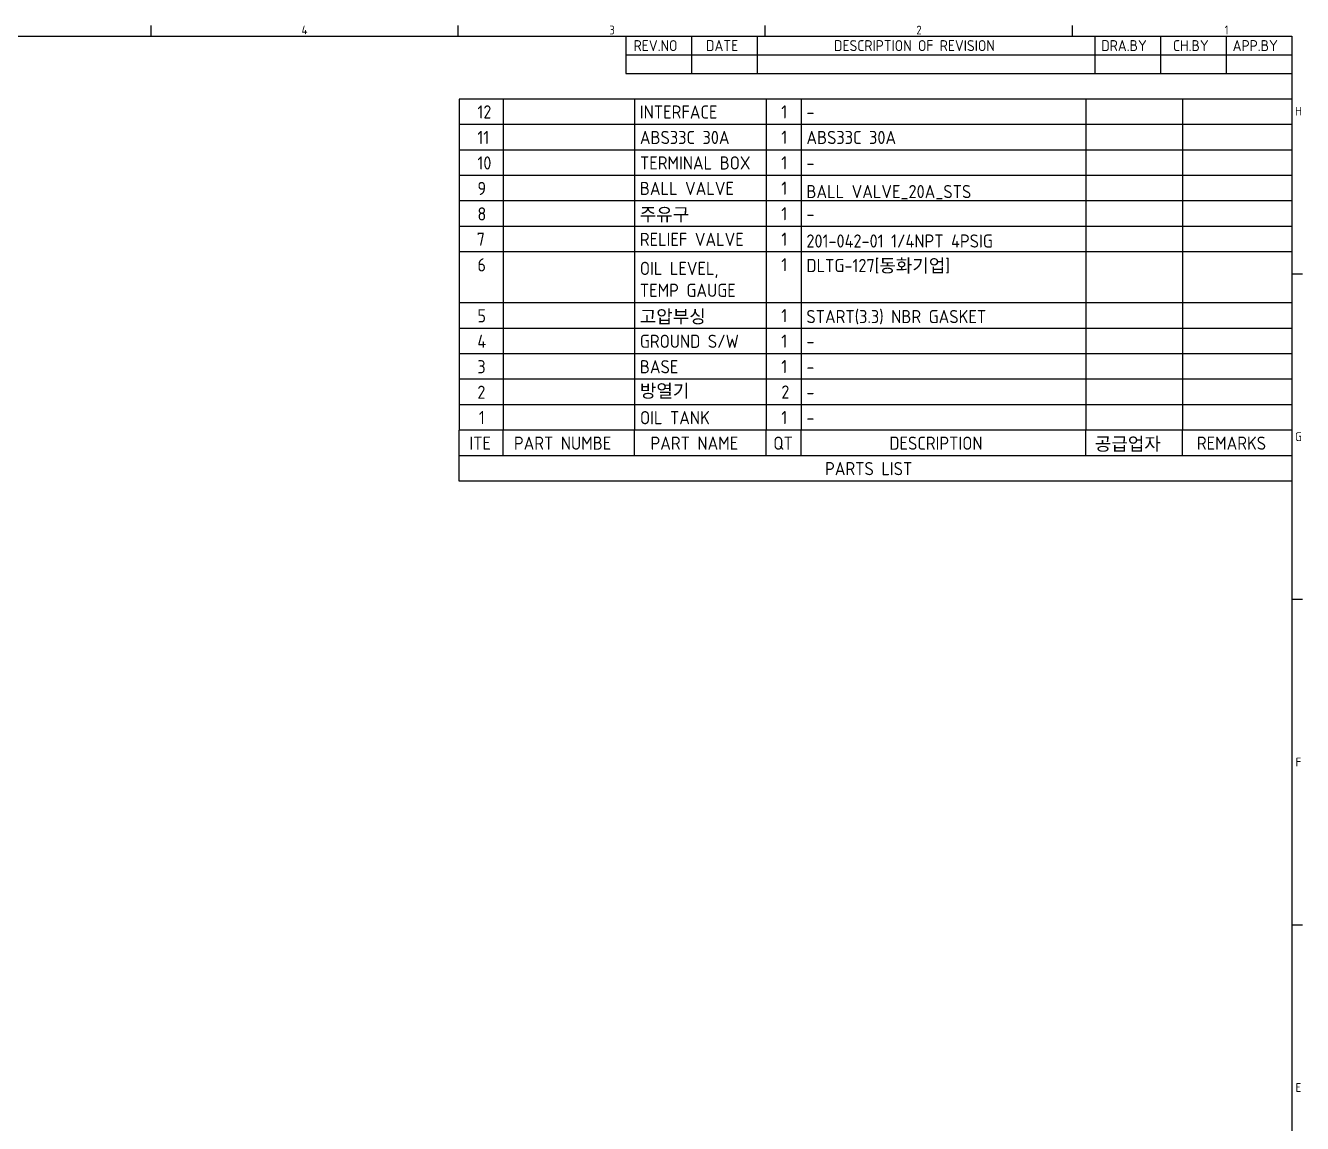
# Model space of a CAD drawing. Header units: millimetres. Extents: x 9486 to 14955, y -5687 to 1872.
# Drawn here: x 12146 to 13603, y -4057 to -2805 of the extents above; entities that cross this region are included whole.
import ezdxf

# ---------------------------------------------------------------- set-up
doc = ezdxf.new("R2010")
doc.units = ezdxf.units.MM
doc.layers.add('경계(ISO)', color=7, linetype='Continuous', lineweight=25)
doc.layers.add('기호(ISO)', color=5, linetype='Continuous', lineweight=25)
doc.styles.add('ISO ProportionalPSTEK', font='isocp.shx')
doc.styles.add('문자 텍스트_M2B', font='isocp.shx')
doc.styles.add('문자 텍스트_PSTEK_POSCO', font='isocp.shx')

# ---------------------------------------------------------------- blocks, each defined once
blk = doc.blocks.new('경계 Default Border')
at = {"layer": '경계(ISO)'}
for p, q in [((560.67, 574), (560.67, 576.4)), ((630.75, 574), (630.75, 576.4)), ((700.83, 574), (700.83, 576.4)), ((770.92, 574), (770.92, 576.4)), ((821, 519.75), (823.4, 519.75)), ((821, 445.5), (823.4, 445.5)), ((821, 371.25), (823.4, 371.25))]:
    blk.add_line(p, q, dxfattribs=at)
at = {"layer": '경계(ISO)', "flags": 128}
blk.add_lwpolyline([(20, 20), (20, 574), (821, 574), (821, 20), (20, 20)], dxfattribs=at)
at = {"layer": '경계(ISO)', "color": 2, "char_height": 2, "attachment_point": 7, "style": '문자 텍스트_PSTEK_POSCO'}
for s, insert in [('4', (595.02, 574.4)), ('3', (665.24, 574.38)), ('2', (735.29, 574.38)), ('1', (805.62, 574.4)), ('H', (821.72, 555.87)), ('G', (821.72, 481.61)), ('F', (821.83, 407.37)), ('E', (821.83, 333.11))]:
    blk.add_mtext(s, dxfattribs=dict(at, insert=insert))
blk = doc.blocks.new('리비전 내역')
at = {"layer": '기호(ISO)'}
for p, q in [((669, 574), (821, 574)), ((669, 574), (669, 569.72)), ((684, 574), (684, 569.72)), ((699, 574), (699, 569.72)), ((776, 574), (776, 569.72)), ((791, 574), (791, 569.72)), ((806, 574), (806, 569.72)), ((821, 574), (821, 569.72)), ((669, 569.72), (821, 569.72)), ((669, 569.72), (669, 565.44)), ((684, 569.72), (684, 565.44)), ((699, 569.72), (699, 565.44)), ((776, 569.72), (776, 565.44)), ((791, 569.72), (791, 565.44)), ((806, 569.72), (806, 565.44)), ((821, 569.72), (821, 565.44)), ((669, 565.44), (821, 565.44))]:
    blk.add_line(p, q, dxfattribs=at)
at = {"layer": '기호(ISO)', "color": 2, "char_height": 2.5, "attachment_point": 7, "style": 'ISO ProportionalPSTEK'}
for s, insert in [('REV.NO', (670.79, 570.58)), ('DATE', (687.31, 570.58)), ('DESCRIPTION OF REVISION', (716.51, 570.58)), ('DRA.BY', (777.48, 570.58)), ('CH.BY', (793.86, 570.58)), ('APP.BY', (807.48, 570.58))]:
    blk.add_mtext(s, dxfattribs=dict(at, insert=insert))

msp = doc.modelspace()

# ---------------------------------------------------------------- linework, layer by layer
at = {"layer": '기호(ISO)'}
for p, q in [((13591.075, -2888.408), (12641.075, -2888.408)), ((12641.075, -2888.408), (12641.075, -3266.182)), ((12691.075, -2888.408), (12691.075, -3266.182)), ((12841.075, -2888.408), (12841.075, -3266.182)), ((12991.075, -2888.408), (12991.075, -3266.182)), ((13031.075, -2888.408), (13031.075, -3266.182)), ((13356.075, -2888.408), (13356.075, -3266.182)), ((13466.075, -2888.408), (13466.075, -3266.182)), ((13591.075, -2888.408), (13591.075, -3324.302)), ((13591.075, -2917.467), (12641.075, -2917.467)), ((13591.075, -2946.527), (12641.075, -2946.527)), ((13591.075, -2975.586), (12641.075, -2975.586)), ((13591.075, -3004.646), (12641.075, -3004.646)), ((13591.075, -3033.706), (12641.075, -3033.706)), ((13591.075, -3062.765), (12641.075, -3062.765)), ((13591.075, -3120.884), (12641.075, -3120.884)), ((13591.075, -3149.944), (12641.075, -3149.944)), ((13591.075, -3179.004), (12641.075, -3179.004)), ((13591.075, -3208.063), (12641.075, -3208.063)), ((13591.075, -3237.123), (12641.075, -3237.123)), ((13591.075, -3266.182), (12641.075, -3266.182)), ((12641.075, -3295.242), (12641.075, -3266.182)), ((12691.075, -3295.242), (12691.075, -3266.182)), ((12841.075, -3295.242), (12841.075, -3266.182)), ((12991.075, -3295.242), (12991.075, -3266.182)), ((13031.075, -3295.242), (13031.075, -3266.182)), ((13356.075, -3295.242), (13356.075, -3266.182)), ((13466.075, -3295.242), (13466.075, -3266.182)), ((12641.075, -3324.302), (12641.075, -3295.242)), ((13591.075, -3295.242), (12641.075, -3295.242)), ((13591.075, -3324.302), (12641.075, -3324.302))]:
    msp.add_line(p, q, dxfattribs=at)

# ---------------------------------------------------------------- block references
at = {"xscale": 5, "yscale": 5, "zscale": 5}
msp.add_blockref('경계 Default Border', (9486.075, -5686.548), dxfattribs=at)
at = {"layer": '기호(ISO)', "xscale": 5, "yscale": 5, "zscale": 5}
msp.add_blockref('리비전 내역', (9486.075, -5686.548), dxfattribs=at)

# ---------------------------------------------------------------- texts
at = {"layer": '기호(ISO)', "color": 2, "char_height": 15, "attachment_point": 7}
for s, insert, style in [('12', (12661.797, -2910.563), '문자 텍스트_PSTEK_POSCO'), ('INTERFACE', (12847.135, -2910.67), '문자 텍스트_PSTEK_POSCO'), ('1', (13008.505, -2910.437), '문자 텍스트_PSTEK_POSCO'), ('-', (13037.135, -2910.67), '문자 텍스트_PSTEK_POSCO'), ('11', (12661.797, -2939.622), '문자 텍스트_PSTEK_POSCO'), ('ABS33C 30A', (12847.147, -2939.73), '문자 텍스트_PSTEK_POSCO'), ('1', (13008.505, -2939.497), '문자 텍스트_PSTEK_POSCO'), ('ABS33C 30A', (13037.147, -2939.73), '문자 텍스트_PSTEK_POSCO'), ('10', (12661.797, -2968.789), '문자 텍스트_PSTEK_POSCO'), ('TERMINAL BOX ', (12847.255, -2968.789), '문자 텍스트_PSTEK_POSCO'), ('1', (13008.505, -2968.557), '문자 텍스트_PSTEK_POSCO'), ('-', (13037.135, -2968.789), '문자 텍스트_PSTEK_POSCO'), ('9', (12661.797, -2997.849), '문자 텍스트_PSTEK_POSCO'), ('BALL VALVE ', (12847.135, -2997.849), '문자 텍스트_PSTEK_POSCO'), ('1', (13008.505, -2997.616), '문자 텍스트_PSTEK_POSCO'), ('BALL VALVE_20A_STS', (13037.135, -3002.855), '문자 텍스트_PSTEK_POSCO'), ('8', (12661.797, -3026.908), '문자 텍스트_PSTEK_POSCO'), ('주유구', (12847.003, -3029.063), '문자 텍스트_PSTEK_POSCO'), ('1', (13008.505, -3026.676), '문자 텍스트_PSTEK_POSCO'), ('-', (13037.135, -3026.908), '문자 텍스트_PSTEK_POSCO'), ('7', (12660.942, -3055.762), '문자 텍스트_PSTEK_POSCO'), ('RELIEF VALVE', (12847.135, -3055.968), '문자 텍스트_PSTEK_POSCO'), ('1', (13008.505, -3055.735), '문자 텍스트_PSTEK_POSCO'), ('201-042-01 1/4NPT 4PSIG', (13037.135, -3057.816), '문자 텍스트_PSTEK_POSCO'), ('6', (12661.797, -3085.027), '문자 텍스트_PSTEK_POSCO'), ('1', (13008.505, -3084.795), '문자 텍스트_PSTEK_POSCO'), ('DLTG-127[{\\fGulim|b0|i0|c129|p50;동화기업}]', (13037.135, -3087.379), '문자 텍스트_PSTEK_POSCO'), ('OIL LEVEL,\\PTEMP GAUGE', (12847.135, -3114.087), '문자 텍스트_M2B'), ('5', (12661.797, -3143.147), '문자 텍스트_PSTEK_POSCO'), ('고압부싱', (12846.991, -3145.498), '문자 텍스트_M2B'), ('1', (13008.505, -3142.914), '문자 텍스트_PSTEK_POSCO'), ('START(3.3) NBR GASKET', (13037.135, -3145.498), '문자 텍스트_PSTEK_POSCO'), ('4', (12661.713, -3172.206), '문자 텍스트_PSTEK_POSCO'), ('GROUND S/W', (12847.135, -3172.206), '문자 텍스트_PSTEK_POSCO'), ('1', (13008.505, -3171.974), '문자 텍스트_PSTEK_POSCO'), ('-', (13037.135, -3172.206), '문자 텍스트_PSTEK_POSCO'), ('3', (12661.713, -3201.266), '문자 텍스트_PSTEK_POSCO'), ('BASE', (12847.135, -3201.266), '문자 텍스트_M2B'), ('1', (13008.505, -3201.033), '문자 텍스트_PSTEK_POSCO'), ('-', (13037.135, -3201.266), '문자 텍스트_PSTEK_POSCO'), ('2', (12661.713, -3230.325), '문자 텍스트_PSTEK_POSCO'), ('{\\fGulim|b0|i0|c129|p50;방열기}', (12847.135, -3230.325), '문자 텍스트_M2B'), ('2', (13008.505, -3230.093), '문자 텍스트_PSTEK_POSCO'), ('-', (13037.135, -3230.325), '문자 텍스트_PSTEK_POSCO'), ('1', (12663.505, -3259.153), '문자 텍스트_PSTEK_POSCO'), ('OIL TANK', (12847.255, -3259.385), '문자 텍스트_PSTEK_POSCO'), ('1', (13008.505, -3259.153), '문자 텍스트_PSTEK_POSCO'), ('-', (13037.135, -3259.385), '문자 텍스트_PSTEK_POSCO'), ('ITE', (12652.635, -3288.445), '문자 텍스트_PSTEK_POSCO'), ('PART NUMBE', (12703.451, -3288.445), '문자 텍스트_PSTEK_POSCO'), ('PART NAME', (12859.288, -3288.445), '문자 텍스트_PSTEK_POSCO'), ('QT', (12999.297, -3288.445), '문자 텍스트_PSTEK_POSCO'), ('DESCRIPTION', (13131.791, -3288.445), '문자 텍스트_PSTEK_POSCO'), ('공급업자', (13366.197, -3290.796), '문자 텍스트_PSTEK_POSCO'), ('REMARKS', (13482.623, -3288.445), '문자 텍스트_PSTEK_POSCO'), ('PARTS LIST', (13058.457, -3317.504), '문자 텍스트_PSTEK_POSCO')]:
    msp.add_mtext(s, dxfattribs=dict(at, insert=insert, style=style))

doc.saveas('drawing.dxf')
